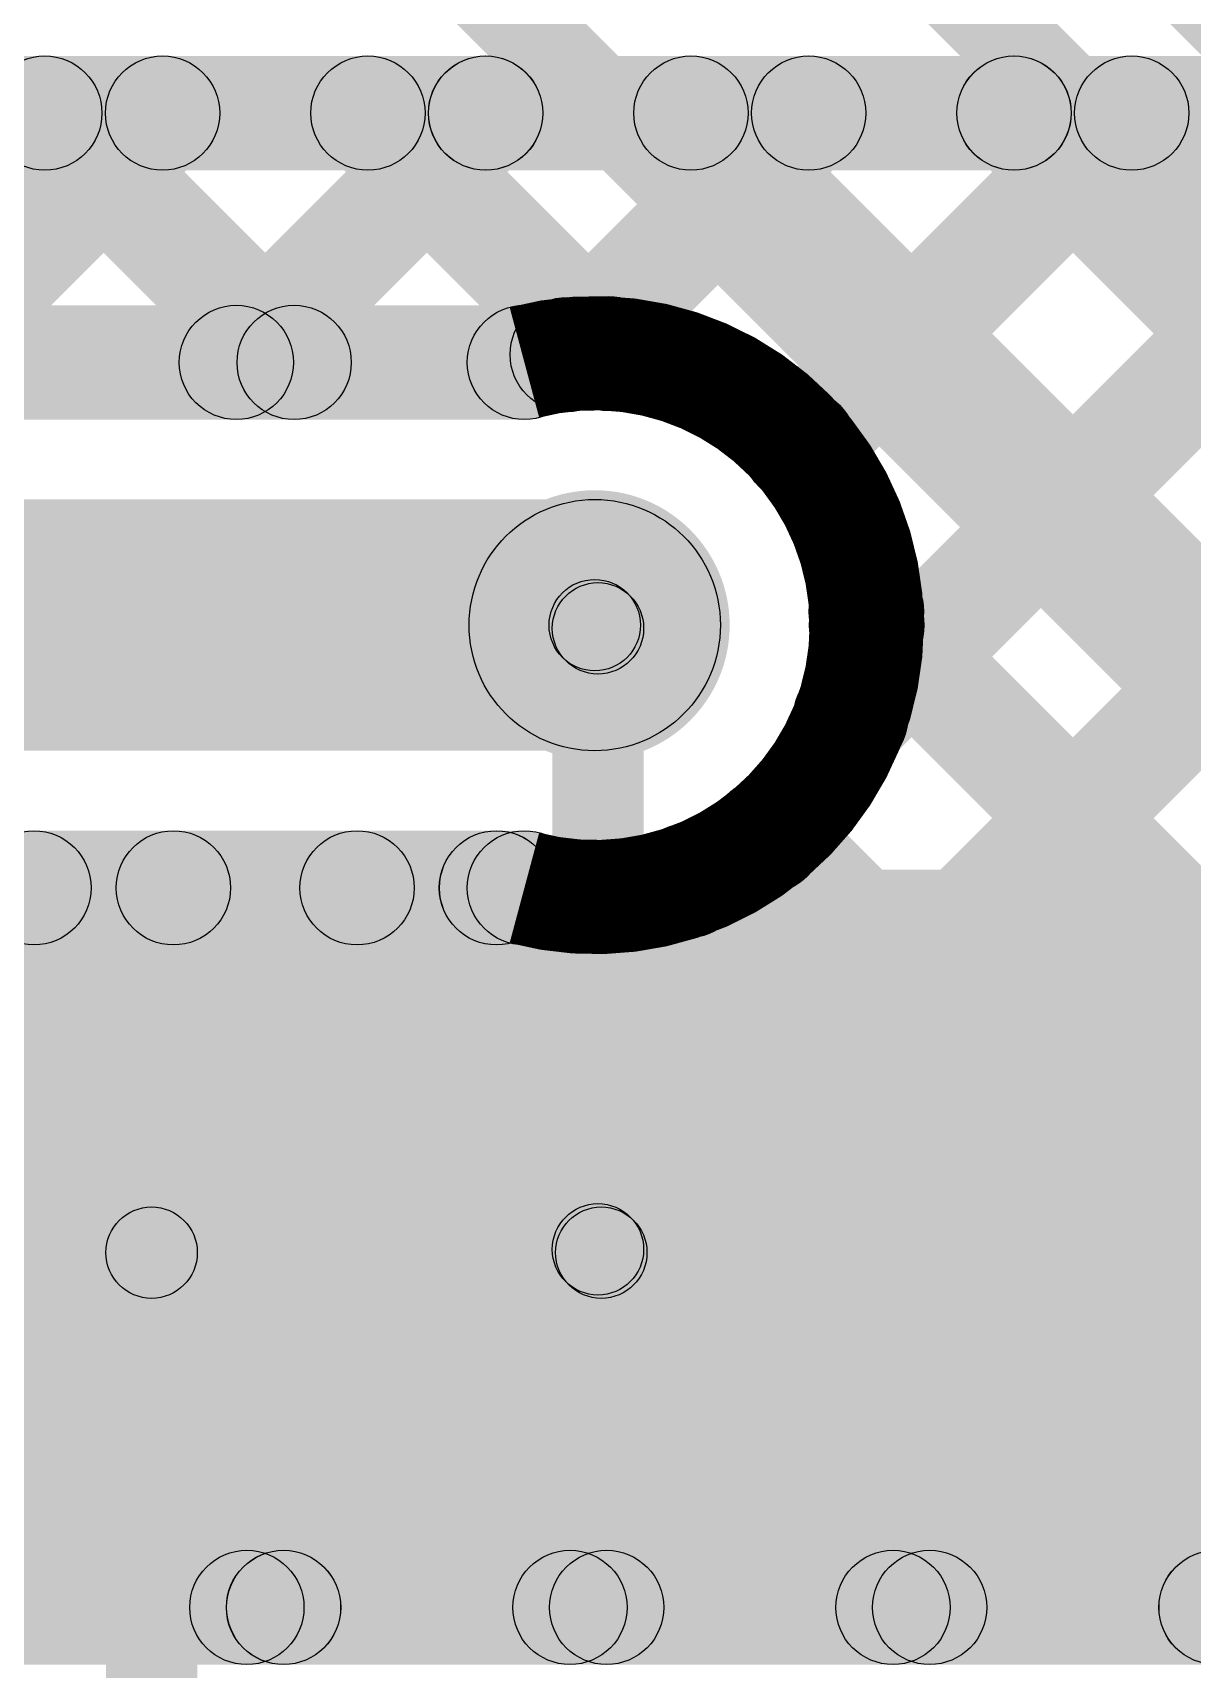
# Model space of a CAD drawing. Header units: millimetres. Extents: x -0.08 to 5.25, y -0.08 to 2.73.
# Drawn here: x 1.0428 to 1.1443, y 1.5436 to 1.6869 of the extents above; entities that cross this region are included whole.
import ezdxf

# ---------------------------------------------------------------- set-up
doc = ezdxf.new("R2010")
doc.units = ezdxf.units.MM
doc.header["$MEASUREMENT"] = 0
for name, color, linetype in [('BottomLayer', 5, 'Continuous'), ('TopLayer', 1, 'Continuous'), ('TopPaste', 8, 'Continuous'), ('TopSolder', 216, 'Continuous'), ('ViaHoleLayer', 16, 'Continuous')]:
    doc.layers.add(name, color=color, linetype=linetype)

# ---------------------------------------------------------------- blocks, each defined once
blk = doc.blocks.new('SAMD21G18A_AUT_46')
at = {"layer": 'TopLayer'}
for points in [[(-0.19488, -0.01575), (-0.19488, -0.00394), (-0.13583, -0.00394), (-0.13583, -0.01575)], [(-0.19488, -0.03543), (-0.19488, -0.02362), (-0.13583, -0.02362), (-0.13583, -0.03543)], [(-0.19488, -0.05512), (-0.19488, -0.04331), (-0.13583, -0.04331), (-0.13583, -0.05512)], [(-0.19488, -0.0748), (-0.19488, -0.06299), (-0.13583, -0.06299), (-0.13583, -0.0748)], [(-0.19488, -0.09449), (-0.19488, -0.08268), (-0.13583, -0.08268), (-0.13583, -0.09449)]]:
    blk.add_hatch(color=1, dxfattribs=at).paths.add_polyline_path(points)
at = {"layer": 'TopPaste'}
for points in [[(-0.19488, -0.01575), (-0.19488, -0.00394), (-0.13583, -0.00394), (-0.13583, -0.01575)], [(-0.19488, -0.03543), (-0.19488, -0.02362), (-0.13583, -0.02362), (-0.13583, -0.03543)], [(-0.19488, -0.05512), (-0.19488, -0.04331), (-0.13583, -0.04331), (-0.13583, -0.05512)], [(-0.19488, -0.0748), (-0.19488, -0.06299), (-0.13583, -0.06299), (-0.13583, -0.0748)], [(-0.19488, -0.09449), (-0.19488, -0.08268), (-0.13583, -0.08268), (-0.13583, -0.09449)]]:
    blk.add_hatch(color=8, dxfattribs=at).paths.add_polyline_path(points)
at = {"layer": 'TopSolder'}
for points in [[(-0.19888, -0.00006), (-0.19888, 0.01975), (-0.13183, 0.01975), (-0.13183, -0.00006)], [(-0.19888, -0.01975), (-0.19888, 0.00006), (-0.13183, 0.00006), (-0.13183, -0.01975)], [(-0.19888, -0.03943), (-0.19888, -0.01962), (-0.13183, -0.01962), (-0.13183, -0.03943)], [(-0.19888, -0.05912), (-0.19888, -0.03931), (-0.13183, -0.03931), (-0.13183, -0.05912)], [(-0.19888, -0.0788), (-0.19888, -0.05899), (-0.13183, -0.05899), (-0.13183, -0.0788)], [(-0.19888, -0.09849), (-0.19888, -0.07868), (-0.13183, -0.07868), (-0.13183, -0.09849)], [(-0.19888, -0.11817), (-0.19888, -0.09836), (-0.13183, -0.09836), (-0.13183, -0.11817)]]:
    blk.add_hatch(color=216, dxfattribs=at).paths.add_polyline_path(points)

msp = doc.modelspace()

# ---------------------------------------------------------------- hatches: boundary and pattern name
at = {"layer": 'BottomLayer'}
for points in [[(1.01999, 1.67483), (1.01999, 1.68483), (1.22682, 1.68483), (1.22682, 1.67483)], [(1.01999, 1.67483), (1.01999, 1.68483), (1.22682, 1.68483), (1.22682, 1.67483)], [(1.03587, 1.65446), (1.0288, 1.66154), (1.05063, 1.68336), (1.0577, 1.67629)], [(1.03587, 1.65446), (1.0288, 1.66154), (1.05062, 1.68336), (1.0577, 1.67629)], [(1.04032, 1.67629), (1.04739, 1.68336), (1.06921, 1.66154), (1.06214, 1.65446)], [(1.04032, 1.67629), (1.04739, 1.68336), (1.06921, 1.66154), (1.06214, 1.65446)], [(1.06415, 1.65446), (1.05708, 1.66154), (1.07891, 1.68336), (1.08598, 1.67629)], [(1.06415, 1.65446), (1.05708, 1.66154), (1.07891, 1.68336), (1.08598, 1.67629)], [(1.06829, 1.54546), (1.06122, 1.55254), (1.19205, 1.68336), (1.19912, 1.67629)], [(1.06829, 1.54546), (1.06122, 1.55254), (1.19205, 1.68336), (1.19912, 1.67629)], [(1.0686, 1.67629), (1.07567, 1.68336), (1.09672, 1.66232), (1.08965, 1.65525)], [(1.0686, 1.67629), (1.07567, 1.68336), (1.09672, 1.66232), (1.08965, 1.65525)], [(1.09313, 1.65515), (1.08606, 1.66222), (1.10719, 1.68336), (1.11427, 1.67629)], [(1.09313, 1.65515), (1.08606, 1.66222), (1.10719, 1.68336), (1.11426, 1.67629)], [(1.09658, 1.54546), (1.0895, 1.55254), (1.22033, 1.68336), (1.2274, 1.67629)], [(1.09657, 1.54546), (1.0895, 1.55254), (1.22033, 1.68336), (1.2274, 1.67629)], [(1.09688, 1.67629), (1.10396, 1.68336), (1.23478, 1.55254), (1.22771, 1.54546)], [(1.09689, 1.67629), (1.10396, 1.68336), (1.23478, 1.55254), (1.22771, 1.54546)], [(1.11343, 1.64717), (1.10636, 1.65424), (1.13548, 1.68336), (1.14255, 1.67629)], [(1.11343, 1.64717), (1.10636, 1.65424), (1.13548, 1.68336), (1.14255, 1.67629)], [(1.11794, 1.62339), (1.11087, 1.63047), (1.16376, 1.68336), (1.17083, 1.67629)], [(1.11794, 1.6234), (1.11087, 1.63047), (1.16376, 1.68336), (1.17083, 1.67629)], [(1.12517, 1.67629), (1.13224, 1.68336), (1.26243, 1.55317), (1.25536, 1.5461)], [(1.12517, 1.67629), (1.13224, 1.68336), (1.26243, 1.55317), (1.25536, 1.5461)], [(1.12486, 1.54546), (1.11779, 1.55254), (1.23595, 1.6707), (1.24302, 1.66363)], [(1.12486, 1.54546), (1.11779, 1.55254), (1.23595, 1.6707), (1.24302, 1.66363)], [(0.98835, 1.653), (0.98835, 1.663), (1.08584, 1.663), (1.08584, 1.653)], [(0.98835, 1.653), (0.98835, 1.663), (1.08584, 1.663), (1.08584, 1.653)], [(0.95, 1.624), (0.95, 1.646), (1.092, 1.646), (1.092, 1.624)], [(1.11225, 1.63265), (1.11932, 1.63972), (1.2065, 1.55254), (1.19943, 1.54546)], [(1.11225, 1.63265), (1.11932, 1.63972), (1.2065, 1.55254), (1.19943, 1.54546)], [(1.10356, 1.61305), (1.11063, 1.62012), (1.17821, 1.55254), (1.17114, 1.54546)], [(1.10356, 1.61305), (1.11063, 1.62012), (1.17821, 1.55254), (1.17114, 1.54546)], [(0.95, 1.607), (0.95, 1.617), (1.08584, 1.617), (1.08584, 1.607)], [(0.95, 1.607), (0.95, 1.617), (1.08584, 1.617), (1.08584, 1.607)], [(0.98344, 1.54546), (0.97637, 1.55254), (1.03937, 1.61554), (1.04644, 1.60846)], [(0.98344, 1.54546), (0.97637, 1.55254), (1.03937, 1.61554), (1.04644, 1.60846)], [(0.99501, 1.60846), (1.00208, 1.61554), (1.06508, 1.55254), (1.05801, 1.54546)], [(0.99501, 1.60846), (1.00208, 1.61554), (1.06508, 1.55254), (1.05801, 1.54546)], [(1.01172, 1.54546), (1.00465, 1.55254), (1.06765, 1.61554), (1.07472, 1.60846)], [(1.01172, 1.54546), (1.00465, 1.55254), (1.06765, 1.61554), (1.07472, 1.60846)], [(1.02329, 1.60846), (1.03036, 1.61554), (1.09336, 1.55254), (1.08629, 1.54546)], [(1.02329, 1.60846), (1.03036, 1.61554), (1.09336, 1.55254), (1.08629, 1.54546)], [(1.04001, 1.54546), (1.03294, 1.55254), (1.09653, 1.61613), (1.10361, 1.60906)], [(1.04001, 1.54546), (1.03294, 1.55254), (1.09653, 1.61613), (1.1036, 1.60906)], [(1.05157, 1.60846), (1.05865, 1.61554), (1.12165, 1.55254), (1.11457, 1.54546)], [(1.05158, 1.60846), (1.05865, 1.61554), (1.12165, 1.55254), (1.11458, 1.54546)], [(1.07986, 1.60846), (1.08693, 1.61554), (1.14993, 1.55254), (1.14286, 1.54546)], [(1.07986, 1.60846), (1.08693, 1.61554), (1.14993, 1.55254), (1.14286, 1.54546)], [(0.93453, 1.544), (0.93453, 1.554), (1.24984, 1.554), (1.24984, 1.544)], [(0.93453, 1.544), (0.93453, 1.554), (1.24984, 1.554), (1.24984, 1.544)]]:
    msp.add_hatch(color=5, dxfattribs=at).paths.add_polyline_path(points)
h = msp.add_hatch(color=5, dxfattribs=at)
edge = h.paths.add_edge_path()
edge.add_arc((1.04385, 1.67983), 0.005, 0, 360)
h = msp.add_hatch(color=5, dxfattribs=at)
edge = h.paths.add_edge_path()
edge.add_arc((1.04385, 1.67983), 0.005, 0, 360)
h = msp.add_hatch(color=5, dxfattribs=at)
edge = h.paths.add_edge_path()
edge.add_arc((1.05416, 1.67983), 0.005, 0, 360)
h = msp.add_hatch(color=5, dxfattribs=at)
edge = h.paths.add_edge_path()
edge.add_arc((1.05416, 1.67983), 0.005, 0, 360)
h = msp.add_hatch(color=5, dxfattribs=at)
edge = h.paths.add_edge_path()
edge.add_arc((1.07214, 1.67983), 0.005, 0, 360)
h = msp.add_hatch(color=5, dxfattribs=at)
edge = h.paths.add_edge_path()
edge.add_arc((1.07214, 1.67983), 0.005, 0, 360)
h = msp.add_hatch(color=5, dxfattribs=at)
edge = h.paths.add_edge_path()
edge.add_arc((1.08245, 1.67983), 0.005, 0, 360)
h = msp.add_hatch(color=5, dxfattribs=at)
edge = h.paths.add_edge_path()
edge.add_arc((1.08244, 1.67983), 0.005, 0, 360)
h = msp.add_hatch(color=5, dxfattribs=at)
edge = h.paths.add_edge_path()
edge.add_arc((1.10042, 1.67983), 0.005, 0, 360)
h = msp.add_hatch(color=5, dxfattribs=at)
edge = h.paths.add_edge_path()
edge.add_arc((1.10042, 1.67983), 0.005, 0, 360)
h = msp.add_hatch(color=5, dxfattribs=at)
edge = h.paths.add_edge_path()
edge.add_arc((1.11073, 1.67983), 0.005, 0, 360)
h = msp.add_hatch(color=5, dxfattribs=at)
edge = h.paths.add_edge_path()
edge.add_arc((1.11073, 1.67983), 0.005, 0, 360)
h = msp.add_hatch(color=5, dxfattribs=at)
edge = h.paths.add_edge_path()
edge.add_arc((1.12871, 1.67983), 0.005, 0, 360)
h = msp.add_hatch(color=5, dxfattribs=at)
edge = h.paths.add_edge_path()
edge.add_arc((1.1287, 1.67983), 0.005, 0, 360)
h = msp.add_hatch(color=5, dxfattribs=at)
edge = h.paths.add_edge_path()
edge.add_arc((1.13901, 1.67983), 0.005, 0, 360)
h = msp.add_hatch(color=5, dxfattribs=at)
edge = h.paths.add_edge_path()
edge.add_arc((1.13901, 1.67983), 0.005, 0, 360)
h = msp.add_hatch(color=5, dxfattribs=at)
edge = h.paths.add_edge_path()
edge.add_arc((1.08959, 1.65869), 0.005, 0, 360)
h = msp.add_hatch(color=5, dxfattribs=at)
edge = h.paths.add_edge_path()
edge.add_arc((1.08959, 1.65869), 0.005, 0, 360)
h = msp.add_hatch(color=5, dxfattribs=at)
edge = h.paths.add_edge_path()
edge.add_arc((1.09318, 1.65878), 0.005, 0, 360)
h = msp.add_hatch(color=5, dxfattribs=at)
edge = h.paths.add_edge_path()
edge.add_arc((1.09318, 1.65878), 0.005, 0, 360)
h = msp.add_hatch(color=5, dxfattribs=at)
edge = h.paths.add_edge_path()
edge.add_arc((1.06062, 1.658), 0.005, 0, 360)
h = msp.add_hatch(color=5, dxfattribs=at)
edge = h.paths.add_edge_path()
edge.add_arc((1.06062, 1.658), 0.005, 0, 360)
h = msp.add_hatch(color=5, dxfattribs=at)
edge = h.paths.add_edge_path()
edge.add_arc((1.06568, 1.658), 0.005, 0, 360)
h = msp.add_hatch(color=5, dxfattribs=at)
edge = h.paths.add_edge_path()
edge.add_arc((1.06568, 1.658), 0.005, 0, 360)
h = msp.add_hatch(color=5, dxfattribs=at)
edge = h.paths.add_edge_path()
edge.add_arc((1.08584, 1.658), 0.005, 0, 360)
h = msp.add_hatch(color=5, dxfattribs=at)
edge = h.paths.add_edge_path()
edge.add_arc((1.08584, 1.658), 0.005, 0, 360)
h = msp.add_hatch(color=5, dxfattribs=at)
edge = h.paths.add_edge_path()
edge.add_arc((1.08584, 1.658), 0.005, 0, 360)
h = msp.add_hatch(color=5, dxfattribs=at)
edge = h.paths.add_edge_path()
edge.add_arc((1.08584, 1.658), 0.005, 0, 360)
h = msp.add_hatch(color=5, dxfattribs=at)
edge = h.paths.add_edge_path()
edge.add_arc((1.1099, 1.65071), 0.005, 0, 360)
h = msp.add_hatch(color=5, dxfattribs=at)
edge = h.paths.add_edge_path()
edge.add_arc((1.10989, 1.65071), 0.005, 0, 360)
h = msp.add_hatch(color=5, dxfattribs=at)
edge = h.paths.add_edge_path()
edge.add_arc((1.092, 1.635), 0.01181, 0, 360)
h = msp.add_hatch(color=5, dxfattribs=at)
edge = h.paths.add_edge_path()
edge.add_arc((1.092, 1.635), 0.011, 0, 360)
h = msp.add_hatch(color=5, dxfattribs=at)
edge = h.paths.add_edge_path()
edge.add_arc((1.11578, 1.63618), 0.005, 0, 360)
h = msp.add_hatch(color=5, dxfattribs=at)
edge = h.paths.add_edge_path()
edge.add_arc((1.11578, 1.63618), 0.005, 0, 360)
h = msp.add_hatch(color=5, dxfattribs=at)
edge = h.paths.add_edge_path()
edge.add_arc((1.11581, 1.635), 0.005, 0, 360)
h = msp.add_hatch(color=5, dxfattribs=at)
edge = h.paths.add_edge_path()
edge.add_arc((1.11581, 1.635), 0.005, 0, 360)
h = msp.add_hatch(color=5, dxfattribs=at)
edge = h.paths.add_edge_path()
edge.add_arc((1.11581, 1.635), 0.005, 0, 360)
h = msp.add_hatch(color=5, dxfattribs=at)
edge = h.paths.add_edge_path()
edge.add_arc((1.11581, 1.635), 0.005, 0, 360)
h = msp.add_hatch(color=5, dxfattribs=at)
edge = h.paths.add_edge_path()
edge.add_arc((1.1144, 1.62693), 0.005, 0, 360)
h = msp.add_hatch(color=5, dxfattribs=at)
edge = h.paths.add_edge_path()
edge.add_arc((1.1144, 1.62693), 0.005, 0, 360)
h = msp.add_hatch(color=5, dxfattribs=at)
edge = h.paths.add_edge_path()
edge.add_arc((1.10709, 1.61658), 0.005, 0, 360)
h = msp.add_hatch(color=5, dxfattribs=at)
edge = h.paths.add_edge_path()
edge.add_arc((1.10709, 1.61658), 0.005, 0, 360)
h = msp.add_hatch(color=5, dxfattribs=at)
edge = h.paths.add_edge_path()
edge.add_arc((1.0429, 1.612), 0.005, 0, 360)
h = msp.add_hatch(color=5, dxfattribs=at)
edge = h.paths.add_edge_path()
edge.add_arc((1.0429, 1.612), 0.005, 0, 360)
h = msp.add_hatch(color=5, dxfattribs=at)
edge = h.paths.add_edge_path()
edge.add_arc((1.05511, 1.612), 0.005, 0, 360)
h = msp.add_hatch(color=5, dxfattribs=at)
edge = h.paths.add_edge_path()
edge.add_arc((1.05511, 1.612), 0.005, 0, 360)
h = msp.add_hatch(color=5, dxfattribs=at)
edge = h.paths.add_edge_path()
edge.add_arc((1.07119, 1.612), 0.005, 0, 360)
h = msp.add_hatch(color=5, dxfattribs=at)
edge = h.paths.add_edge_path()
edge.add_arc((1.07119, 1.612), 0.005, 0, 360)
h = msp.add_hatch(color=5, dxfattribs=at)
edge = h.paths.add_edge_path()
edge.add_arc((1.0834, 1.612), 0.005, 0, 360)
h = msp.add_hatch(color=5, dxfattribs=at)
edge = h.paths.add_edge_path()
edge.add_arc((1.08339, 1.612), 0.005, 0, 360)
h = msp.add_hatch(color=5, dxfattribs=at)
edge = h.paths.add_edge_path()
edge.add_arc((1.08584, 1.612), 0.005, 0, 360)
h = msp.add_hatch(color=5, dxfattribs=at)
edge = h.paths.add_edge_path()
edge.add_arc((1.08584, 1.612), 0.005, 0, 360)
h = msp.add_hatch(color=5, dxfattribs=at)
edge = h.paths.add_edge_path()
edge.add_arc((1.08584, 1.612), 0.005, 0, 360)
h = msp.add_hatch(color=5, dxfattribs=at)
edge = h.paths.add_edge_path()
edge.add_arc((1.08584, 1.612), 0.005, 0, 360)
h = msp.add_hatch(color=5, dxfattribs=at)
edge = h.paths.add_edge_path()
edge.add_arc((1.10007, 1.6126), 0.005, 0, 360)
h = msp.add_hatch(color=5, dxfattribs=at)
edge = h.paths.add_edge_path()
edge.add_arc((1.10007, 1.6126), 0.005, 0, 360)
h = msp.add_hatch(color=5, dxfattribs=at)
edge = h.paths.add_edge_path()
edge.add_arc((1.06154, 1.549), 0.005, 0, 360)
h = msp.add_hatch(color=5, dxfattribs=at)
edge = h.paths.add_edge_path()
edge.add_arc((1.06154, 1.549), 0.005, 0, 360)
h = msp.add_hatch(color=5, dxfattribs=at)
edge = h.paths.add_edge_path()
edge.add_arc((1.06476, 1.549), 0.005, 0, 360)
h = msp.add_hatch(color=5, dxfattribs=at)
edge = h.paths.add_edge_path()
edge.add_arc((1.06475, 1.549), 0.005, 0, 360)
h = msp.add_hatch(color=5, dxfattribs=at)
edge = h.paths.add_edge_path()
edge.add_arc((1.08983, 1.549), 0.005, 0, 360)
h = msp.add_hatch(color=5, dxfattribs=at)
edge = h.paths.add_edge_path()
edge.add_arc((1.08983, 1.549), 0.005, 0, 360)
h = msp.add_hatch(color=5, dxfattribs=at)
edge = h.paths.add_edge_path()
edge.add_arc((1.09304, 1.549), 0.005, 0, 360)
h = msp.add_hatch(color=5, dxfattribs=at)
edge = h.paths.add_edge_path()
edge.add_arc((1.09304, 1.549), 0.005, 0, 360)
h = msp.add_hatch(color=5, dxfattribs=at)
edge = h.paths.add_edge_path()
edge.add_arc((1.11811, 1.549), 0.005, 0, 360)
h = msp.add_hatch(color=5, dxfattribs=at)
edge = h.paths.add_edge_path()
edge.add_arc((1.11811, 1.549), 0.005, 0, 360)
h = msp.add_hatch(color=5, dxfattribs=at)
edge = h.paths.add_edge_path()
edge.add_arc((1.12132, 1.549), 0.005, 0, 360)
h = msp.add_hatch(color=5, dxfattribs=at)
edge = h.paths.add_edge_path()
edge.add_arc((1.12132, 1.549), 0.005, 0, 360)
h = msp.add_hatch(color=5, dxfattribs=at)
edge = h.paths.add_edge_path()
edge.add_arc((1.1464, 1.549), 0.005, 0, 360)
h = msp.add_hatch(color=5, dxfattribs=at)
edge = h.paths.add_edge_path()
edge.add_arc((1.14639, 1.549), 0.005, 0, 360)
at = {"layer": 'TopLayer'}
for points in [[(1.09217, 1.71664), (1.09783, 1.72229), (1.16046, 1.65966), (1.1548, 1.65401)], [(1.12317, 1.70685), (1.12883, 1.71251), (1.16199, 1.67935), (1.15633, 1.67369)], [(1.06117, 1.70638), (1.06683, 1.71204), (1.15445, 1.62442), (1.14879, 1.61876)], [(1.08917, 1.63217), (1.09483, 1.63783), (1.09511, 1.63754), (1.08946, 1.63189)], [(1.09628, 1.58035), (1.08828, 1.58035), (1.08828, 1.63472), (1.09628, 1.63472)], [(1.08946, 1.57752), (1.09511, 1.58317), (1.0954, 1.58289), (1.08974, 1.57723)], [(1.0572, 1.5328), (1.0492, 1.5328), (1.0492, 1.58006), (1.0572, 1.58006)]]:
    msp.add_hatch(color=1, dxfattribs=at).paths.add_polyline_path(points)
h = msp.add_hatch(color=1, dxfattribs=at)
edge = h.paths.add_edge_path()
edge.add_arc((1.092, 1.635), 0.01181, 0, 360)
h = msp.add_hatch(color=1, dxfattribs=at)
edge = h.paths.add_edge_path()
edge.add_arc((1.092, 1.635), 0.004, 0, 360)
h = msp.add_hatch(color=1, dxfattribs=at)
edge = h.paths.add_edge_path()
edge.add_arc((1.09228, 1.63472), 0.004, 0, 360)
h = msp.add_hatch(color=1, dxfattribs=at)
edge = h.paths.add_edge_path()
edge.add_arc((1.09228, 1.63472), 0.004, 0, 360)
h = msp.add_hatch(color=1, dxfattribs=at)
edge = h.paths.add_edge_path()
edge.add_arc((1.0532, 1.58006), 0.004, 0, 360)
h = msp.add_hatch(color=1, dxfattribs=at)
edge = h.paths.add_edge_path()
edge.add_arc((1.09228, 1.58035), 0.004, 0, 360)
h = msp.add_hatch(color=1, dxfattribs=at)
edge = h.paths.add_edge_path()
edge.add_arc((1.09228, 1.58035), 0.004, 0, 360)
h = msp.add_hatch(color=1, dxfattribs=at)
edge = h.paths.add_edge_path()
edge.add_arc((1.09257, 1.58006), 0.004, 0, 360)
at = {"layer": 'ViaHoleLayer'}
h = msp.add_hatch(color=16, dxfattribs=at)
edge = h.paths.add_edge_path()
edge.add_arc((1.092, 1.635), 0.00591, 0, 360)

# ---------------------------------------------------------------- linework, layer by layer
at = {"layer": 'BottomLayer', "const_width": 0.01}
for points in [[(1.08584, 1.658, -0.493128), (1.11581, 1.635)], [(1.08584, 1.658, -0.493128), (1.11581, 1.635)], [(1.11581, 1.635, -0.493128), (1.08584, 1.612)], [(1.11581, 1.635, -0.493128), (1.08584, 1.612)]]:
    msp.add_lwpolyline(points, format="xyb", dxfattribs=at)
at = {"layer": 'BottomLayer'}
for centre, radius in [((1.04385, 1.67983), 0.005), ((1.04385, 1.67983), 0.005), ((1.05416, 1.67983), 0.005), ((1.05416, 1.67983), 0.005), ((1.07214, 1.67983), 0.005), ((1.07214, 1.67983), 0.005), ((1.08244, 1.67983), 0.005), ((1.08245, 1.67983), 0.005), ((1.10042, 1.67983), 0.005), ((1.10042, 1.67983), 0.005), ((1.11073, 1.67983), 0.005), ((1.11073, 1.67983), 0.005), ((1.1287, 1.67983), 0.005), ((1.12871, 1.67983), 0.005), ((1.13901, 1.67983), 0.005), ((1.13901, 1.67983), 0.005), ((1.08959, 1.65869), 0.005), ((1.08959, 1.65869), 0.005), ((1.09318, 1.65878), 0.005), ((1.09318, 1.65878), 0.005), ((1.06062, 1.658), 0.005), ((1.06062, 1.658), 0.005), ((1.06568, 1.658), 0.005), ((1.06568, 1.658), 0.005), ((1.08584, 1.658), 0.005), ((1.08584, 1.658), 0.005), ((1.08584, 1.658), 0.005), ((1.08584, 1.658), 0.005), ((1.10989, 1.65071), 0.005), ((1.1099, 1.65071), 0.005), ((1.092, 1.635), 0.011), ((1.11578, 1.63618), 0.005), ((1.11578, 1.63618), 0.005), ((1.11581, 1.635), 0.005), ((1.11581, 1.635), 0.005), ((1.11581, 1.635), 0.005), ((1.11581, 1.635), 0.005), ((1.1144, 1.62693), 0.005), ((1.1144, 1.62693), 0.005), ((1.10709, 1.61658), 0.005), ((1.10709, 1.61658), 0.005), ((1.0429, 1.612), 0.005), ((1.0429, 1.612), 0.005), ((1.05511, 1.612), 0.005), ((1.05511, 1.612), 0.005), ((1.07119, 1.612), 0.005), ((1.07119, 1.612), 0.005), ((1.08339, 1.612), 0.005), ((1.0834, 1.612), 0.005), ((1.08584, 1.612), 0.005), ((1.08584, 1.612), 0.005), ((1.08584, 1.612), 0.005), ((1.08584, 1.612), 0.005), ((1.10007, 1.6126), 0.005), ((1.10007, 1.6126), 0.005), ((1.06154, 1.549), 0.005), ((1.06154, 1.549), 0.005), ((1.06476, 1.549), 0.005), ((1.06475, 1.549), 0.005), ((1.08983, 1.549), 0.005), ((1.08983, 1.549), 0.005), ((1.09304, 1.549), 0.005), ((1.09304, 1.549), 0.005), ((1.11811, 1.549), 0.005), ((1.11811, 1.549), 0.005), ((1.12132, 1.549), 0.005), ((1.12132, 1.549), 0.005), ((1.14639, 1.549), 0.005), ((1.1464, 1.549), 0.005)]:
    msp.add_circle(centre, radius, dxfattribs=at)
at = {"layer": 'TopLayer'}
for centre in [(1.092, 1.635), (1.09228, 1.63472), (1.09228, 1.63472), (1.0532, 1.58006), (1.09228, 1.58035), (1.09228, 1.58035), (1.09257, 1.58006)]:
    msp.add_circle(centre, 0.004, dxfattribs=at)

# ---------------------------------------------------------------- block references
at = {"rotation": 90}
msp.add_blockref('SAMD21G18A_AUT_46', (1.04335, 1.74542), dxfattribs=at)

doc.saveas('drawing.dxf')
